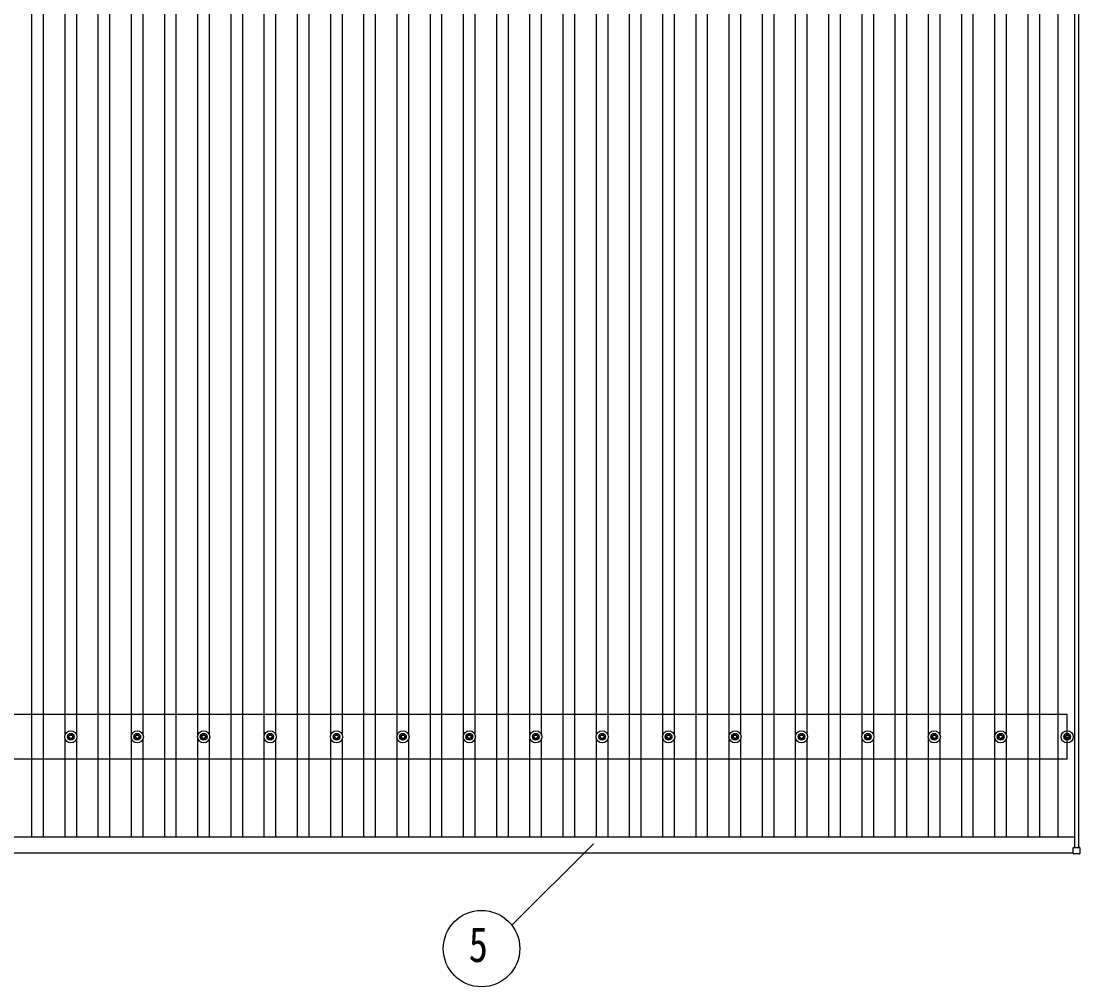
# Model space of a CAD drawing. Units: millimetres, scale not verified. Extents: x -16820 to 16820, y -11880 to 11880.
# Drawn here: x -11764 to -8576, y 1295 to 4204 of the extents above; entities that cross this region are included whole.
import ezdxf
from ezdxf.enums import TextEntityAlignment as Align

# ---------------------------------------------------------------- set-up
doc = ezdxf.new("R2010")
doc.units = ezdxf.units.MM
doc.header["$LTSCALE"] = 50
for name, color, linetype in [('0-4_YKK_13', 4, 'Continuous'), ('0-5_YKK_A1', 4, 'Continuous'), ('0-6_YKK_D', 6, 'Continuous')]:
    doc.layers.add(name, color=color, linetype=linetype)
doc.styles.add('ＭＳ ゴシック', font='')
doc.styles.get('ＭＳ ゴシック').set_extended_font_data('MS Gothic')

msp = doc.modelspace()

# ---------------------------------------------------------------- linework, layer by layer
at = {"layer": '0-4_YKK_13'}
for p, q in [((-11623.92, 2050.23), (-11619.5, 2050.23)), ((-11623.92, 2046.73), (-11619.5, 2046.73)), ((-11615.67, 2058.48), (-11615.67, 2054.06)), ((-11615.67, 2042.9), (-11615.67, 2038.48)), ((-11612.17, 2058.48), (-11612.17, 2054.06)), ((-11612.17, 2042.9), (-11612.17, 2038.48)), ((-11608.34, 2050.23), (-11603.92, 2050.23)), ((-11608.34, 2046.73), (-11603.92, 2046.73)), ((-11423.92, 2050.23), (-11419.5, 2050.23)), ((-11423.92, 2046.73), (-11419.5, 2046.73)), ((-11415.67, 2058.48), (-11415.67, 2054.06)), ((-11415.67, 2042.9), (-11415.67, 2038.48)), ((-11412.17, 2058.48), (-11412.17, 2054.06)), ((-11412.17, 2042.9), (-11412.17, 2038.48)), ((-11408.34, 2050.23), (-11403.92, 2050.23)), ((-11408.34, 2046.73), (-11403.92, 2046.73)), ((-11223.92, 2050.23), (-11219.5, 2050.23)), ((-11223.92, 2046.73), (-11219.5, 2046.73)), ((-11215.67, 2058.48), (-11215.67, 2054.06)), ((-11215.67, 2042.9), (-11215.67, 2038.48)), ((-11212.17, 2058.48), (-11212.17, 2054.06)), ((-11212.17, 2042.9), (-11212.17, 2038.48)), ((-11208.34, 2050.23), (-11203.92, 2050.23)), ((-11208.34, 2046.73), (-11203.92, 2046.73)), ((-11023.92, 2050.23), (-11019.5, 2050.23)), ((-11023.92, 2046.73), (-11019.5, 2046.73)), ((-11015.67, 2058.48), (-11015.67, 2054.06)), ((-11015.67, 2042.9), (-11015.67, 2038.48)), ((-11012.17, 2058.48), (-11012.17, 2054.06)), ((-11012.17, 2042.9), (-11012.17, 2038.48)), ((-11008.34, 2050.23), (-11003.92, 2050.23)), ((-11008.34, 2046.73), (-11003.92, 2046.73)), ((-10823.92, 2050.23), (-10819.5, 2050.23)), ((-10823.92, 2046.73), (-10819.5, 2046.73)), ((-10815.67, 2058.48), (-10815.67, 2054.06)), ((-10815.67, 2042.9), (-10815.67, 2038.48)), ((-10812.17, 2058.48), (-10812.17, 2054.06)), ((-10812.17, 2042.9), (-10812.17, 2038.48)), ((-10808.34, 2050.23), (-10803.92, 2050.23)), ((-10808.34, 2046.73), (-10803.92, 2046.73)), ((-10623.92, 2050.23), (-10619.5, 2050.23)), ((-10623.92, 2046.73), (-10619.5, 2046.73)), ((-10615.67, 2058.48), (-10615.67, 2054.06)), ((-10615.67, 2042.9), (-10615.67, 2038.48)), ((-10612.17, 2058.48), (-10612.17, 2054.06)), ((-10612.17, 2042.9), (-10612.17, 2038.48)), ((-10608.34, 2050.23), (-10603.92, 2050.23)), ((-10608.34, 2046.73), (-10603.92, 2046.73)), ((-10423.92, 2050.23), (-10419.5, 2050.23)), ((-10423.92, 2046.73), (-10419.5, 2046.73)), ((-10415.67, 2058.48), (-10415.67, 2054.06)), ((-10415.67, 2042.9), (-10415.67, 2038.48)), ((-10412.17, 2058.48), (-10412.17, 2054.06)), ((-10412.17, 2042.9), (-10412.17, 2038.48)), ((-10408.34, 2050.23), (-10403.92, 2050.23)), ((-10408.34, 2046.73), (-10403.92, 2046.73)), ((-10223.92, 2050.23), (-10219.5, 2050.23)), ((-10223.92, 2046.73), (-10219.5, 2046.73)), ((-10215.67, 2058.48), (-10215.67, 2054.06)), ((-10215.67, 2042.9), (-10215.67, 2038.48)), ((-10212.17, 2058.48), (-10212.17, 2054.06)), ((-10212.17, 2042.9), (-10212.17, 2038.48)), ((-10208.34, 2050.23), (-10203.92, 2050.23)), ((-10208.34, 2046.73), (-10203.92, 2046.73)), ((-10023.92, 2050.23), (-10019.5, 2050.23)), ((-10023.92, 2046.73), (-10019.5, 2046.73)), ((-10015.67, 2058.48), (-10015.67, 2054.06)), ((-10015.67, 2042.9), (-10015.67, 2038.48)), ((-10012.17, 2058.48), (-10012.17, 2054.06)), ((-10012.17, 2042.9), (-10012.17, 2038.48)), ((-10008.34, 2050.23), (-10003.92, 2050.23)), ((-10008.34, 2046.73), (-10003.92, 2046.73)), ((-9823.92, 2050.23), (-9819.5, 2050.23)), ((-9823.92, 2046.73), (-9819.5, 2046.73)), ((-9815.67, 2058.48), (-9815.67, 2054.06)), ((-9815.67, 2042.9), (-9815.67, 2038.48)), ((-9812.17, 2058.48), (-9812.17, 2054.06)), ((-9812.17, 2042.9), (-9812.17, 2038.48)), ((-9808.34, 2050.23), (-9803.92, 2050.23)), ((-9808.34, 2046.73), (-9803.92, 2046.73)), ((-9623.92, 2050.23), (-9619.5, 2050.23)), ((-9623.92, 2046.73), (-9619.5, 2046.73)), ((-9615.67, 2058.48), (-9615.67, 2054.06)), ((-9615.67, 2042.9), (-9615.67, 2038.48)), ((-9612.17, 2058.48), (-9612.17, 2054.06)), ((-9612.17, 2042.9), (-9612.17, 2038.48)), ((-9608.34, 2050.23), (-9603.92, 2050.23)), ((-9608.34, 2046.73), (-9603.92, 2046.73)), ((-9423.92, 2050.23), (-9419.5, 2050.23)), ((-9423.92, 2046.73), (-9419.5, 2046.73)), ((-9415.67, 2058.48), (-9415.67, 2054.06)), ((-9415.67, 2042.9), (-9415.67, 2038.48)), ((-9412.17, 2058.48), (-9412.17, 2054.06)), ((-9412.17, 2042.9), (-9412.17, 2038.48)), ((-9408.34, 2050.23), (-9403.92, 2050.23)), ((-9408.34, 2046.73), (-9403.92, 2046.73)), ((-9223.92, 2050.23), (-9219.5, 2050.23)), ((-9223.92, 2046.73), (-9219.5, 2046.73)), ((-9215.67, 2058.48), (-9215.67, 2054.06)), ((-9215.67, 2042.9), (-9215.67, 2038.48)), ((-9212.17, 2058.48), (-9212.17, 2054.06)), ((-9212.17, 2042.9), (-9212.17, 2038.48)), ((-9208.34, 2050.23), (-9203.92, 2050.23)), ((-9208.34, 2046.73), (-9203.92, 2046.73)), ((-9023.92, 2050.23), (-9019.5, 2050.23)), ((-9023.92, 2046.73), (-9019.5, 2046.73)), ((-9015.67, 2058.48), (-9015.67, 2054.06)), ((-9015.67, 2042.9), (-9015.67, 2038.48)), ((-9012.17, 2058.48), (-9012.17, 2054.06)), ((-9012.17, 2042.9), (-9012.17, 2038.48)), ((-9008.34, 2050.23), (-9003.92, 2050.23)), ((-9008.34, 2046.73), (-9003.92, 2046.73)), ((-8823.92, 2050.23), (-8819.5, 2050.23)), ((-8823.92, 2046.73), (-8819.5, 2046.73)), ((-8815.67, 2058.48), (-8815.67, 2054.06)), ((-8815.67, 2042.9), (-8815.67, 2038.48)), ((-8812.17, 2058.48), (-8812.17, 2054.06)), ((-8812.17, 2042.9), (-8812.17, 2038.48)), ((-8808.34, 2050.23), (-8803.92, 2050.23)), ((-8808.34, 2046.73), (-8803.92, 2046.73)), ((-8623.92, 2050.23), (-8619.5, 2050.23)), ((-8623.92, 2046.73), (-8619.5, 2046.73)), ((-8615.67, 2058.48), (-8615.67, 2054.06)), ((-8615.67, 2042.9), (-8615.67, 2038.48)), ((-8612.17, 2058.48), (-8612.17, 2054.06)), ((-8612.17, 2042.9), (-8612.17, 2038.48)), ((-8608.34, 2050.23), (-8603.92, 2050.23)), ((-8608.34, 2046.73), (-8603.92, 2046.73)), ((-8595.62, 1696.38), (-8595.62, 1714.38)), ((-8594.62, 1715.38), (-8576.62, 1715.38)), ((-8576.62, 1695.38), (-8594.62, 1695.38)), ((-8575.62, 1714.38), (-8575.62, 1696.38))]:
    msp.add_line(p, q, dxfattribs=at)
for centre, radius in [((-11613.92, 2048.48), 18.25), ((-11613.92, 2048.48), 10.15), ((-11613.92, 2048.48), 5.85), ((-11613.92, 2048.48), 5.25), ((-11413.92, 2048.48), 18.25), ((-11413.92, 2048.48), 10.15), ((-11413.92, 2048.48), 5.85), ((-11413.92, 2048.48), 5.25), ((-11213.92, 2048.48), 18.25), ((-11213.92, 2048.48), 10.15), ((-11213.92, 2048.48), 5.85), ((-11213.92, 2048.48), 5.25), ((-11013.92, 2048.48), 18.25), ((-11013.92, 2048.48), 10.15), ((-11013.92, 2048.48), 5.85), ((-11013.92, 2048.48), 5.25), ((-10813.92, 2048.48), 18.25), ((-10813.92, 2048.48), 10.15), ((-10813.92, 2048.48), 5.85), ((-10813.92, 2048.48), 5.25), ((-10613.92, 2048.48), 18.25), ((-10613.92, 2048.48), 10.15), ((-10613.92, 2048.48), 5.85), ((-10613.92, 2048.48), 5.25), ((-10413.92, 2048.48), 18.25), ((-10413.92, 2048.48), 10.15), ((-10413.92, 2048.48), 5.85), ((-10413.92, 2048.48), 5.25), ((-10213.92, 2048.48), 18.25), ((-10213.92, 2048.48), 10.15), ((-10213.92, 2048.48), 5.85), ((-10213.92, 2048.48), 5.25), ((-10013.92, 2048.48), 18.25), ((-10013.92, 2048.48), 10.15), ((-10013.92, 2048.48), 5.85), ((-10013.92, 2048.48), 5.25), ((-9813.92, 2048.48), 18.25), ((-9813.92, 2048.48), 10.15), ((-9813.92, 2048.48), 5.85), ((-9813.92, 2048.48), 5.25), ((-9613.92, 2048.48), 18.25), ((-9613.92, 2048.48), 10.15), ((-9613.92, 2048.48), 5.85), ((-9613.92, 2048.48), 5.25), ((-9413.92, 2048.48), 18.25), ((-9413.92, 2048.48), 10.15), ((-9413.92, 2048.48), 5.85), ((-9413.92, 2048.48), 5.25), ((-9213.92, 2048.48), 18.25), ((-9213.92, 2048.48), 10.15), ((-9213.92, 2048.48), 5.85), ((-9213.92, 2048.48), 5.25), ((-9013.92, 2048.48), 18.25), ((-9013.92, 2048.48), 10.15), ((-9013.92, 2048.48), 5.85), ((-9013.92, 2048.48), 5.25), ((-8813.92, 2048.48), 18.25), ((-8813.92, 2048.48), 10.15), ((-8813.92, 2048.48), 5.85), ((-8813.92, 2048.48), 5.25), ((-8613.92, 2048.48), 18.25), ((-8613.92, 2048.48), 10.15), ((-8613.92, 2048.48), 5.85), ((-8613.92, 2048.48), 5.25)]:
    msp.add_circle(centre, radius, dxfattribs=at)
for centre, start, end in [((-8594.62, 1714.38), 90, 180), ((-8594.62, 1696.38), 180, 270), ((-8576.62, 1714.38), 0, 90), ((-8576.62, 1696.38), 270, 0)]:
    msp.add_arc(centre, 1, start, end, dxfattribs=at)
at = {"layer": '0-5_YKK_A1'}
for p, q in [((-11731.42, 1746.66), (-11731.42, 8347.33)), ((-11696.42, 1746.66), (-11696.42, 8347.33)), ((-11531.42, 1746.66), (-11531.42, 8347.33)), ((-11496.42, 1746.66), (-11496.42, 8347.33)), ((-11331.42, 1746.66), (-11331.42, 8347.33)), ((-11296.42, 1746.66), (-11296.42, 8347.33)), ((-11131.42, 1746.66), (-11131.42, 8347.33)), ((-11096.42, 1746.66), (-11096.42, 8347.33)), ((-10931.42, 1746.66), (-10931.42, 8347.33)), ((-10896.42, 1746.66), (-10896.42, 8347.33)), ((-10731.42, 1746.66), (-10731.42, 8347.33)), ((-10696.42, 1746.66), (-10696.42, 8347.33)), ((-10531.42, 1746.66), (-10531.42, 8347.33)), ((-10496.42, 1746.66), (-10496.42, 8347.33)), ((-10331.42, 1746.66), (-10331.42, 8347.33)), ((-10296.42, 1746.66), (-10296.42, 8347.33)), ((-10131.42, 1746.66), (-10131.42, 8347.33)), ((-10096.42, 1746.66), (-10096.42, 8347.33)), ((-9931.42, 1746.66), (-9931.42, 8347.33)), ((-9896.42, 1746.66), (-9896.42, 8347.33)), ((-9731.42, 1746.66), (-9731.42, 8347.33)), ((-9696.42, 1746.66), (-9696.42, 8347.33)), ((-9531.42, 1746.66), (-9531.42, 8347.33)), ((-9496.42, 1746.66), (-9496.42, 8347.33)), ((-9331.42, 1746.66), (-9331.42, 8347.33)), ((-9296.42, 1746.66), (-9296.42, 8347.33)), ((-9131.42, 1746.66), (-9131.42, 8347.33)), ((-9096.42, 1746.66), (-9096.42, 8347.33)), ((-8931.42, 1746.66), (-8931.42, 8347.33)), ((-8896.42, 1746.66), (-8896.42, 8347.33)), ((-8731.42, 1746.66), (-8731.42, 8347.33)), ((-8696.42, 1746.66), (-8696.42, 8347.33)), ((-8640.42, 1746.66), (-8640.42, 8347.33)), ((-8590.92, 1715.38), (-8590.92, 7088.2)), ((-8578.92, 1715.38), (-8578.92, 7103.2)), ((-11631.42, 2053.66), (-11631.42, 5043.3)), ((-11596.42, 2053.66), (-11596.42, 5043.3)), ((-11431.42, 2053.66), (-11431.42, 5043.3)), ((-11396.42, 2053.66), (-11396.42, 5043.3)), ((-11231.42, 2053.66), (-11231.42, 5043.3)), ((-11196.42, 2053.66), (-11196.42, 5043.3)), ((-11031.42, 2053.66), (-11031.42, 5043.3)), ((-10996.42, 2053.66), (-10996.42, 5043.3)), ((-10831.42, 2053.66), (-10831.42, 5043.3)), ((-10796.42, 2053.66), (-10796.42, 5043.3)), ((-10631.42, 2053.66), (-10631.42, 5043.3)), ((-10596.42, 2053.66), (-10596.42, 5043.3)), ((-10431.42, 2053.66), (-10431.42, 5043.3)), ((-10396.42, 2053.66), (-10396.42, 5043.3)), ((-10231.42, 2053.66), (-10231.42, 5043.3)), ((-10196.42, 2053.66), (-10196.42, 5043.3)), ((-10031.42, 2053.66), (-10031.42, 5043.3)), ((-9996.42, 2053.66), (-9996.42, 5043.3)), ((-9831.42, 2053.66), (-9831.42, 5043.3)), ((-9796.42, 2053.66), (-9796.42, 5043.3)), ((-9631.42, 2053.66), (-9631.42, 5043.3)), ((-9596.42, 2053.66), (-9596.42, 5043.3)), ((-9431.42, 2053.66), (-9431.42, 5043.3)), ((-9396.42, 2053.66), (-9396.42, 5043.3)), ((-9231.42, 2053.66), (-9231.42, 5043.3)), ((-9196.42, 2053.66), (-9196.42, 5043.3)), ((-9031.42, 2053.66), (-9031.42, 5043.3)), ((-8996.42, 2053.66), (-8996.42, 5043.3)), ((-8831.42, 2053.66), (-8831.42, 5043.3)), ((-8796.42, 2053.66), (-8796.42, 5043.3)), ((-8613.92, 2115.48), (-14013.92, 2115.48)), ((-8613.92, 1981.48), (-8613.92, 2115.48)), ((-11631.42, 1746.66), (-11631.42, 2043.3)), ((-11596.42, 1746.66), (-11596.42, 2043.3)), ((-11431.42, 1746.66), (-11431.42, 2043.3)), ((-11396.42, 1746.66), (-11396.42, 2043.3)), ((-11231.42, 1746.66), (-11231.42, 2043.3)), ((-11196.42, 1746.66), (-11196.42, 2043.3)), ((-11031.42, 1746.66), (-11031.42, 2043.3)), ((-10996.42, 1746.66), (-10996.42, 2043.3)), ((-10831.42, 1746.66), (-10831.42, 2043.3)), ((-10796.42, 1746.66), (-10796.42, 2043.3)), ((-10631.42, 1746.66), (-10631.42, 2043.3)), ((-10596.42, 1746.66), (-10596.42, 2043.3)), ((-10431.42, 1746.66), (-10431.42, 2043.3)), ((-10396.42, 1746.66), (-10396.42, 2043.3)), ((-10231.42, 1746.66), (-10231.42, 2043.3)), ((-10196.42, 1746.66), (-10196.42, 2043.3)), ((-10031.42, 1746.66), (-10031.42, 2043.3)), ((-9996.42, 1746.66), (-9996.42, 2043.3)), ((-9831.42, 1746.66), (-9831.42, 2043.3)), ((-9796.42, 1746.66), (-9796.42, 2043.3)), ((-9631.42, 1746.66), (-9631.42, 2043.3)), ((-9596.42, 1746.66), (-9596.42, 2043.3)), ((-9431.42, 1746.66), (-9431.42, 2043.3)), ((-9396.42, 1746.66), (-9396.42, 2043.3)), ((-9231.42, 1746.66), (-9231.42, 2043.3)), ((-9196.42, 1746.66), (-9196.42, 2043.3)), ((-9031.42, 1746.66), (-9031.42, 2043.3)), ((-8996.42, 1746.66), (-8996.42, 2043.3)), ((-8831.42, 1746.66), (-8831.42, 2043.3)), ((-8796.42, 1746.66), (-8796.42, 2043.3)), ((-8613.92, 1981.48), (-14013.92, 1981.48)), ((-14036.92, 1746.66), (-8590.92, 1746.66)), ((-14032.22, 1698.68), (-8595.62, 1698.68))]:
    msp.add_line(p, q, dxfattribs=at)
at = {"layer": '0-6_YKK_D'}
msp.add_line((-10285.92, 1480.71), (-10040.58, 1726.05), dxfattribs=at)
msp.add_circle((-10377.21, 1410.43), 115.2, dxfattribs=at)

# ---------------------------------------------------------------- texts
at = {"layer": '0-6_YKK_D', "style": 'ＭＳ ゴシック', "width": 0.8}
msp.add_text('5', height=105.6, dxfattribs=at).set_placement((-10415.61, 1338.43), align=Align.BOTTOM_LEFT)

doc.saveas('drawing.dxf')
